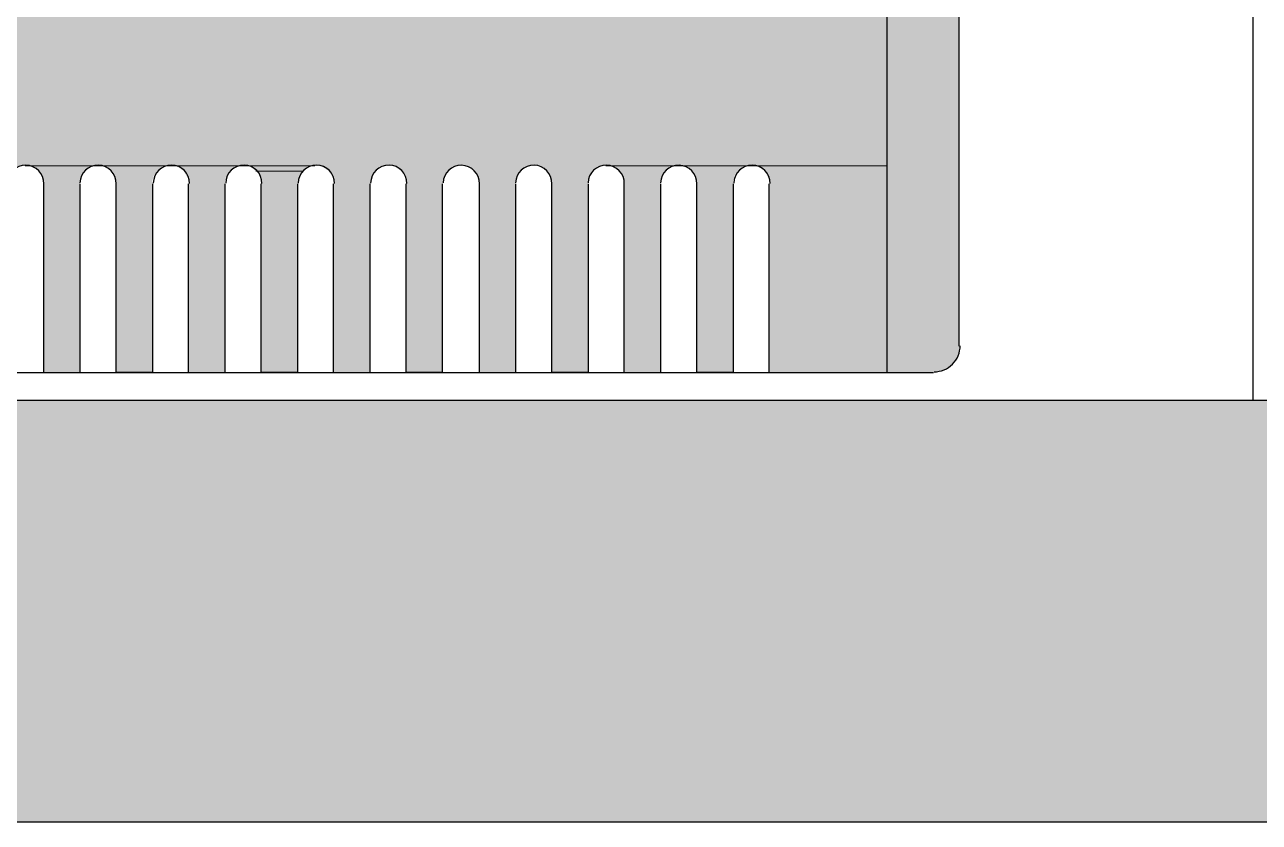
# Model space of a CAD drawing. Header units: millimetres. Extents: x -695119 to 412940, y -249585 to 622758.
# Drawn here: x 17.887 to 19.051, y 6.082 to 6.835 of the extents above; entities that cross this region are included whole.
import ezdxf

# ---------------------------------------------------------------- set-up
doc = ezdxf.new("R2010")
doc.units = ezdxf.units.MM
doc.layers.add('PDF _(АР) Текст', color=7, linetype='Continuous')
doc.layers.add('PDF _0', color=7, linetype='Continuous', lineweight=9)

msp = doc.modelspace()

# ---------------------------------------------------------------- linework, layer by layer
at = {"layer": 'PDF _(АР) Текст', "lineweight": 25}
for points in [[(19.0449, 11.6093), (19.0449, 6.4805)], [(18.6998, 7.5498), (18.6998, 6.5064)], [(18.7682, 6.5314), (18.7682, 7.5256)], [(17.9389, 6.6847), (17.9389, 6.5064)], [(18.0414, 6.5064), (18.0414, 6.6847)], [(18.0756, 6.6847), (18.0756, 6.5064)], [(18.144, 6.6847), (18.144, 6.5064), (18.1098, 6.5064), (18.1098, 6.6847)], [(18.1781, 6.5064), (18.1781, 6.6847)], [(18.2123, 6.6847), (18.2123, 6.5064)], [(18.2806, 6.6847), (18.2806, 6.5064), (18.2465, 6.5064), (18.2465, 6.6847)], [(18.3498, 6.6847), (18.3498, 6.5064)], [(18.4865, 6.6847), (18.4865, 6.5064)], [(18.589, 6.5064), (18.589, 6.6847)], [(15.9738, 6.5064), (18.744, 6.5064)]]:
    msp.add_lwpolyline(points, dxfattribs=at)
for points in [[(17.9048, 6.5064), (17.9048, 6.6847, 0.999987), (17.8706, 6.6854)], [(18.0073, 6.6847), (18.0073, 6.5064), (17.9731, 6.5064), (17.9731, 6.6847, 0.999987), (17.9389, 6.6854)], [(18.3156, 6.5064), (18.3156, 6.6847, 0.999987), (18.2815, 6.6854)], [(18.4181, 6.6847), (18.4181, 6.5064), (18.384, 6.5064), (18.384, 6.6847, 0.999987), (18.3498, 6.6854)], [(18.4523, 6.5064), (18.4523, 6.6847, 0.999987), (18.4181, 6.6854)], [(18.5548, 6.6847), (18.5548, 6.5064), (18.5206, 6.5064), (18.5206, 6.6847, 0.999987), (18.4865, 6.6854)]]:
    msp.add_lwpolyline(points, format="xyb", dxfattribs=at)
msp.add_lwpolyline([(14.8537, 6.4805), (19.9099, 6.4805), (19.9099, 6.0822), (14.8537, 6.0822)], close=True, dxfattribs=at)
for centre, radius, start, end in [((18.0252, 6.6851), 0.0171, 359.202, 179.2005), ((18.0935, 6.6851), 0.0171, 359.202, 179.2005), ((18.1619, 6.6851), 0.0171, 359.202, 179.2005), ((18.2302, 6.6851), 0.0171, 359.202, 179.2005), ((18.5727, 6.6851), 0.0171, 359.202, 179.2005), ((18.7444, 6.5318), 0.0246, 269.9992, 0.0008)]:
    msp.add_arc(centre, radius, start, end, dxfattribs=at)
at = {"layer": 'PDF _0', "color": 9, "lineweight": 0, "true_color": 0xc6c7ca}
for points in [[(18.0239, 6.7014), (17.8873, 6.7014), (18.0239, 6.7014)], [(18.1606, 6.7014), (18.0239, 6.7014), (18.1606, 6.7014)], [(18.1573, 6.7014), (18.0964, 6.7014), (18.1573, 6.7014)], [(18.149, 6.6964), (18.1048, 6.6964), (18.149, 6.6964)], [(18.5715, 6.7014), (18.4348, 6.7014), (18.5715, 6.7014)], [(18.6998, 6.7014), (18.5715, 6.7014), (18.6998, 6.7014)], [(18.6998, 6.7014), (18.5723, 6.7014), (18.6998, 6.7014)]]:
    msp.add_lwpolyline(points, dxfattribs=at)
at = {"layer": 'PDF _0', "color": 252, "lineweight": 30, "true_color": 0x989898}
msp.add_lwpolyline([(14.8537, 6.4805), (19.9099, 6.4805), (19.9099, 6.0822), (14.8537, 6.0822)], close=True, dxfattribs=at)
at = {"layer": 'PDF _0', "color": 9, "lineweight": 15, "true_color": 0xc6c7ca, "transparency": 33554559}
for points in [[(18.6998, 7.1864), (16.0179, 7.1864), (18.6998, 6.7014)], [(16.0179, 7.1864), (18.6998, 6.7014), (16.0179, 6.7014)], [(18.7682, 7.1864), (18.6998, 7.1864), (18.7682, 6.7014)], [(18.6998, 7.1864), (18.7682, 6.7014), (18.6998, 6.7014)], [(17.8864, 6.7014), (16.0179, 6.7014), (17.8873, 6.7014)], [(17.8873, 6.7014), (18.0239, 6.7014), (17.8881, 6.7014)], [(17.9539, 6.7014), (17.9539, 6.7014), (17.8881, 6.7014)], [(17.9539, 6.7014), (17.8881, 6.7014), (17.9573, 6.7014)], [(17.9539, 6.7014), (17.8881, 6.7014), (17.9531, 6.7014)], [(17.8881, 6.7014), (17.9531, 6.7014), (17.8906, 6.7014)], [(17.9531, 6.7014), (17.8906, 6.7014), (17.9506, 6.7014)], [(17.8906, 6.7014), (17.9506, 6.7014), (17.8923, 6.7014)], [(17.9506, 6.7014), (17.8923, 6.7014), (17.9498, 6.7005)], [(17.8923, 6.7014), (17.9498, 6.7005), (17.8939, 6.7005)], [(17.9498, 6.7005), (17.8939, 6.7005), (17.9481, 6.6997)], [(17.8939, 6.7005), (17.9481, 6.6997), (17.8948, 6.6997)], [(17.9481, 6.6997), (17.8948, 6.6997), (17.9464, 6.6989)], [(17.8948, 6.6997), (17.9464, 6.6989), (17.8964, 6.6989)], [(17.9464, 6.6989), (17.8964, 6.6989), (17.9456, 6.698)], [(17.8964, 6.6989), (17.9456, 6.698), (17.8981, 6.698)], [(17.9456, 6.698), (17.8981, 6.698), (17.9439, 6.6972)], [(17.8981, 6.698), (17.9439, 6.6972), (17.8998, 6.6972)], [(17.9439, 6.6972), (17.8998, 6.6972), (17.9431, 6.6955)], [(17.8998, 6.6972), (17.9431, 6.6955), (17.9006, 6.6955)], [(17.9431, 6.6955), (17.9006, 6.6955), (17.9423, 6.6947)], [(17.9006, 6.6955), (17.9423, 6.6947), (17.9014, 6.6947)], [(17.9423, 6.6947), (17.9014, 6.6947), (17.9414, 6.693)], [(17.9014, 6.6947), (17.9414, 6.693), (17.9023, 6.693)], [(18.0239, 6.7014), (17.9573, 6.7014), (18.0206, 6.7014)], [(17.9573, 6.7014), (18.0206, 6.7014), (17.9589, 6.7014)], [(18.0206, 6.7014), (17.9589, 6.7014), (18.0198, 6.7014)], [(17.9589, 6.7014), (18.0198, 6.7014), (17.9606, 6.7014)], [(18.0198, 6.7014), (17.9606, 6.7014), (18.0173, 6.7005)], [(17.9606, 6.7014), (18.0173, 6.7005), (17.9623, 6.7005)], [(18.0173, 6.7005), (17.9623, 6.7005), (18.0173, 6.6997)], [(17.9623, 6.7005), (18.0173, 6.6997), (17.9631, 6.6997)], [(18.0173, 6.6997), (17.9631, 6.6997), (18.0148, 6.6989)], [(17.9631, 6.6997), (18.0148, 6.6989), (17.9656, 6.6989)], [(18.0148, 6.6989), (17.9656, 6.6989), (18.0139, 6.698)], [(17.9656, 6.6989), (18.0139, 6.698), (17.9664, 6.698)], [(18.0139, 6.698), (17.9664, 6.698), (18.0123, 6.6964)], [(17.9664, 6.698), (18.0123, 6.6964), (17.9681, 6.6964)], [(17.9681, 6.6964), (18.0123, 6.6964), (18.0123, 6.6964)], [(18.0123, 6.6964), (18.0123, 6.6964), (17.9681, 6.6964)], [(18.0123, 6.6964), (17.9681, 6.6964), (18.0098, 6.6939)], [(17.9681, 6.6964), (18.0098, 6.6939), (17.9706, 6.6939)], [(18.0239, 6.7014), (18.1606, 6.7014), (18.0248, 6.7014)], [(18.0939, 6.7014), (18.0248, 6.7014), (18.0906, 6.7014)], [(18.0248, 6.7014), (18.0906, 6.7014), (18.0256, 6.7014)], [(18.0906, 6.7014), (18.0256, 6.7014), (18.0898, 6.7014)], [(18.0256, 6.7014), (18.0898, 6.7014), (18.0273, 6.7014)], [(18.0898, 6.7014), (18.0273, 6.7014), (18.0881, 6.7014)], [(18.0273, 6.7014), (18.0881, 6.7014), (18.0289, 6.7014)], [(18.0881, 6.7014), (18.0289, 6.7014), (18.0864, 6.7005)], [(18.0289, 6.7014), (18.0864, 6.7005), (18.0306, 6.7005)], [(18.0864, 6.7005), (18.0306, 6.7005), (18.0848, 6.6997)], [(18.0306, 6.7005), (18.0848, 6.6997), (18.0323, 6.6997)], [(18.0848, 6.6997), (18.0323, 6.6997), (18.0839, 6.6989)], [(18.0323, 6.6997), (18.0839, 6.6989), (18.0339, 6.6989)], [(18.0839, 6.6989), (18.0339, 6.6989), (18.0823, 6.698)], [(18.0339, 6.6989), (18.0823, 6.698), (18.0348, 6.698)], [(18.0823, 6.698), (18.0348, 6.698), (18.0806, 6.6972)], [(18.0348, 6.698), (18.0806, 6.6972), (18.0364, 6.6972)], [(18.0806, 6.6972), (18.0364, 6.6972), (18.0798, 6.6955)], [(18.0364, 6.6972), (18.0798, 6.6955), (18.0373, 6.6955)], [(18.0798, 6.6955), (18.0373, 6.6955), (18.0789, 6.6947)], [(18.0373, 6.6955), (18.0789, 6.6947), (18.0381, 6.6947)], [(18.0789, 6.6947), (18.0381, 6.6947), (18.0781, 6.693)], [(18.0381, 6.6947), (18.0781, 6.693), (18.0389, 6.693)], [(18.1606, 6.7014), (18.0939, 6.7014), (18.1598, 6.7014)], [(18.0939, 6.7014), (18.1598, 6.7014), (18.0948, 6.7014)], [(18.1598, 6.7014), (18.0948, 6.7014), (18.1573, 6.7014)], [(18.0948, 6.7014), (18.1573, 6.7014), (18.0964, 6.7014)], [(18.0964, 6.7014), (18.1573, 6.7014), (18.0973, 6.7014)], [(18.1573, 6.7014), (18.0973, 6.7014), (18.1548, 6.7005)], [(18.0973, 6.7014), (18.1548, 6.7005), (18.0998, 6.7005)], [(18.1548, 6.7005), (18.0998, 6.7005), (18.154, 6.6997)], [(18.0998, 6.7005), (18.154, 6.6997), (18.1006, 6.6997)], [(18.154, 6.6997), (18.1006, 6.6997), (18.1515, 6.6989)], [(18.1006, 6.6997), (18.1515, 6.6989), (18.1023, 6.6989)], [(18.1515, 6.6989), (18.1023, 6.6989), (18.1515, 6.698)], [(18.1023, 6.6989), (18.1515, 6.698), (18.1031, 6.698)], [(18.1515, 6.698), (18.1031, 6.698), (18.149, 6.6964)], [(18.1031, 6.698), (18.149, 6.6964), (18.1048, 6.6964)], [(18.1048, 6.6964), (18.149, 6.6964), (18.1056, 6.6964)], [(18.149, 6.6964), (18.1056, 6.6964), (18.1473, 6.6939)], [(18.1056, 6.6964), (18.1473, 6.6939), (18.1073, 6.6939)], [(18.2981, 6.7014), (18.1606, 6.7014), (18.2973, 6.7014)], [(18.1606, 6.7014), (18.2973, 6.7014), (18.1615, 6.7014)], [(18.2306, 6.7014), (18.1615, 6.7014), (18.2281, 6.7014)], [(18.1615, 6.7014), (18.2281, 6.7014), (18.1623, 6.7014)], [(18.2281, 6.7014), (18.1623, 6.7014), (18.2273, 6.7014)], [(18.1623, 6.7014), (18.2273, 6.7014), (18.164, 6.7014)], [(18.2273, 6.7014), (18.164, 6.7014), (18.2248, 6.7014)], [(18.164, 6.7014), (18.2248, 6.7014), (18.1656, 6.7014)], [(18.2248, 6.7014), (18.1656, 6.7014), (18.224, 6.7005)], [(18.1656, 6.7014), (18.224, 6.7005), (18.1673, 6.7005)], [(18.224, 6.7005), (18.1673, 6.7005), (18.2215, 6.6997)], [(18.1673, 6.7005), (18.2215, 6.6997), (18.169, 6.6997)], [(18.2215, 6.6997), (18.169, 6.6997), (18.2206, 6.6989)], [(18.169, 6.6997), (18.2206, 6.6989), (18.1706, 6.6989)], [(18.2206, 6.6989), (18.1706, 6.6989), (18.219, 6.698)], [(18.1706, 6.6989), (18.219, 6.698), (18.1715, 6.698)], [(18.219, 6.698), (18.1715, 6.698), (18.2181, 6.6972)], [(18.1715, 6.698), (18.2181, 6.6972), (18.1731, 6.6972)], [(18.2181, 6.6972), (18.1731, 6.6972), (18.2173, 6.6955)], [(18.1731, 6.6972), (18.2173, 6.6955), (18.174, 6.6955)], [(18.2173, 6.6955), (18.174, 6.6955), (18.2156, 6.6947)], [(18.174, 6.6955), (18.2156, 6.6947), (18.1756, 6.6947)], [(18.2156, 6.6947), (18.1756, 6.6947), (18.2148, 6.693)], [(18.1756, 6.6947), (18.2148, 6.693), (18.1756, 6.693)], [(18.2973, 6.7014), (18.2306, 6.7014), (18.2948, 6.7014)], [(18.2306, 6.7014), (18.2948, 6.7014), (18.2331, 6.7014)], [(18.2948, 6.7014), (18.2331, 6.7014), (18.294, 6.7014)], [(18.2331, 6.7014), (18.294, 6.7014), (18.234, 6.7014)], [(18.294, 6.7014), (18.234, 6.7014), (18.2915, 6.7005)], [(18.234, 6.7014), (18.2915, 6.7005), (18.2365, 6.7005)], [(18.2915, 6.7005), (18.2365, 6.7005), (18.2906, 6.6997)], [(18.2365, 6.7005), (18.2906, 6.6997), (18.2373, 6.6997)], [(18.2906, 6.6997), (18.2373, 6.6997), (18.2881, 6.6989)], [(18.2373, 6.6997), (18.2881, 6.6989), (18.239, 6.6989)], [(18.2881, 6.6989), (18.239, 6.6989), (18.2881, 6.698)], [(18.239, 6.6989), (18.2881, 6.698), (18.2398, 6.698)], [(18.2881, 6.698), (18.2398, 6.698), (18.2856, 6.6964)], [(18.2398, 6.698), (18.2856, 6.6964), (18.2423, 6.6964)], [(18.2423, 6.6964), (18.2856, 6.6964), (18.2856, 6.6964)], [(18.2856, 6.6964), (18.2856, 6.6964), (18.2423, 6.6964)], [(18.2856, 6.6964), (18.2423, 6.6964), (18.284, 6.6939)], [(18.2423, 6.6964), (18.284, 6.6939), (18.244, 6.6939)], [(18.434, 6.7014), (18.434, 6.7014), (18.2981, 6.7014)], [(18.434, 6.7014), (18.2981, 6.7014), (18.4348, 6.7014)], [(18.3681, 6.7014), (18.2981, 6.7014), (18.3648, 6.7014)], [(18.2981, 6.7014), (18.3648, 6.7014), (18.299, 6.7014)], [(18.3648, 6.7014), (18.299, 6.7014), (18.364, 6.7014)], [(18.299, 6.7014), (18.364, 6.7014), (18.3015, 6.7014)], [(18.364, 6.7014), (18.3015, 6.7014), (18.3615, 6.7014)], [(18.3015, 6.7014), (18.3615, 6.7014), (18.3031, 6.7014)], [(18.3615, 6.7014), (18.3031, 6.7014), (18.3606, 6.7005)], [(18.3031, 6.7014), (18.3606, 6.7005), (18.3048, 6.7005)], [(18.3606, 6.7005), (18.3048, 6.7005), (18.359, 6.6997)], [(18.3048, 6.7005), (18.359, 6.6997), (18.3056, 6.6997)], [(18.359, 6.6997), (18.3056, 6.6997), (18.3573, 6.6989)], [(18.3056, 6.6997), (18.3573, 6.6989), (18.3073, 6.6989)], [(18.3573, 6.6989), (18.3073, 6.6989), (18.3565, 6.698)], [(18.3073, 6.6989), (18.3565, 6.698), (18.3081, 6.698)], [(18.3565, 6.698), (18.3081, 6.698), (18.3548, 6.6972)], [(18.3081, 6.698), (18.3548, 6.6972), (18.3098, 6.6972)], [(18.3548, 6.6972), (18.3098, 6.6972), (18.354, 6.6955)], [(18.3098, 6.6972), (18.354, 6.6955), (18.3106, 6.6955)], [(18.354, 6.6955), (18.3106, 6.6955), (18.3523, 6.6947)], [(18.3106, 6.6955), (18.3523, 6.6947), (18.3123, 6.6947)], [(18.3523, 6.6947), (18.3123, 6.6947), (18.3523, 6.693)], [(18.3123, 6.6947), (18.3523, 6.693), (18.3131, 6.693)], [(18.434, 6.7014), (18.3681, 6.7014), (18.4315, 6.7014)], [(18.3681, 6.7014), (18.4315, 6.7014), (18.3698, 6.7014)], [(18.4315, 6.7014), (18.3698, 6.7014), (18.4306, 6.7014)], [(18.3698, 6.7014), (18.4306, 6.7014), (18.3706, 6.7014)], [(18.4306, 6.7014), (18.3706, 6.7014), (18.4281, 6.7005)], [(18.3706, 6.7014), (18.4281, 6.7005), (18.3731, 6.7005)], [(18.4281, 6.7005), (18.3731, 6.7005), (18.4273, 6.6997)], [(18.3731, 6.7005), (18.4273, 6.6997), (18.374, 6.6997)], [(18.4273, 6.6997), (18.374, 6.6997), (18.4256, 6.6989)], [(18.374, 6.6997), (18.4256, 6.6989), (18.3765, 6.6989)], [(18.4256, 6.6989), (18.3765, 6.6989), (18.4248, 6.698)], [(18.3765, 6.6989), (18.4248, 6.698), (18.3765, 6.698)], [(18.4248, 6.698), (18.3765, 6.698), (18.4231, 6.6964)], [(18.3765, 6.698), (18.4231, 6.6964), (18.379, 6.6964)], [(18.4223, 6.6964), (18.4223, 6.6964), (18.379, 6.6964)], [(18.4223, 6.6964), (18.379, 6.6964), (18.4231, 6.6964)], [(18.4223, 6.6964), (18.379, 6.6964), (18.4206, 6.6939)], [(18.379, 6.6964), (18.4206, 6.6939), (18.3806, 6.6939)], [(18.4348, 6.7014), (18.5715, 6.7014), (18.4356, 6.7014)], [(18.5015, 6.7014), (18.5015, 6.7014), (18.4356, 6.7014)], [(18.5015, 6.7014), (18.4356, 6.7014), (18.5048, 6.7014)], [(18.5015, 6.7014), (18.4356, 6.7014), (18.5006, 6.7014)], [(18.4356, 6.7014), (18.5006, 6.7014), (18.4381, 6.7014)], [(18.5006, 6.7014), (18.4381, 6.7014), (18.4981, 6.7014)], [(18.4381, 6.7014), (18.4981, 6.7014), (18.4398, 6.7014)], [(18.4981, 6.7014), (18.4398, 6.7014), (18.4973, 6.7005)], [(18.4398, 6.7014), (18.4973, 6.7005), (18.4415, 6.7005)], [(18.4973, 6.7005), (18.4415, 6.7005), (18.4956, 6.6997)], [(18.4415, 6.7005), (18.4956, 6.6997), (18.4423, 6.6997)], [(18.4956, 6.6997), (18.4423, 6.6997), (18.494, 6.6989)], [(18.4423, 6.6997), (18.494, 6.6989), (18.444, 6.6989)], [(18.494, 6.6989), (18.444, 6.6989), (18.4931, 6.698)], [(18.444, 6.6989), (18.4931, 6.698), (18.4456, 6.698)], [(18.4931, 6.698), (18.4456, 6.698), (18.4915, 6.6972)], [(18.4456, 6.698), (18.4915, 6.6972), (18.4473, 6.6972)], [(18.4915, 6.6972), (18.4473, 6.6972), (18.4906, 6.6955)], [(18.4473, 6.6972), (18.4906, 6.6955), (18.4481, 6.6955)], [(18.4906, 6.6955), (18.4481, 6.6955), (18.4898, 6.6947)], [(18.4481, 6.6955), (18.4898, 6.6947), (18.449, 6.6947)], [(18.4898, 6.6947), (18.449, 6.6947), (18.489, 6.693)], [(18.449, 6.6947), (18.489, 6.693), (18.4498, 6.693)], [(18.5715, 6.7014), (18.5048, 6.7014), (18.5682, 6.7014)], [(18.5048, 6.7014), (18.5682, 6.7014), (18.5065, 6.7014)], [(18.5682, 6.7014), (18.5065, 6.7014), (18.5673, 6.7014)], [(18.5065, 6.7014), (18.5673, 6.7014), (18.5081, 6.7014)], [(18.5673, 6.7014), (18.5081, 6.7014), (18.5648, 6.7005)], [(18.5081, 6.7014), (18.5648, 6.7005), (18.5098, 6.7005)], [(18.5648, 6.7005), (18.5098, 6.7005), (18.5648, 6.6997)], [(18.5098, 6.7005), (18.5648, 6.6997), (18.5106, 6.6997)], [(18.5648, 6.6997), (18.5106, 6.6997), (18.5623, 6.6989)], [(18.5106, 6.6997), (18.5623, 6.6989), (18.5131, 6.6989)], [(18.5623, 6.6989), (18.5131, 6.6989), (18.5615, 6.698)], [(18.5131, 6.6989), (18.5615, 6.698), (18.514, 6.698)], [(18.5615, 6.698), (18.514, 6.698), (18.5598, 6.6964)], [(18.514, 6.698), (18.5598, 6.6964), (18.5156, 6.6964)], [(18.5156, 6.6964), (18.5598, 6.6964), (18.5598, 6.6964)], [(18.5598, 6.6964), (18.5598, 6.6964), (18.5156, 6.6964)], [(18.5598, 6.6964), (18.5156, 6.6964), (18.5573, 6.6939)], [(18.5156, 6.6964), (18.5573, 6.6939), (18.5181, 6.6939)], [(18.5715, 6.7014), (18.6998, 6.7014), (18.5723, 6.7014)], [(18.5723, 6.7014), (18.6998, 6.7014), (18.5748, 6.7014)], [(18.6998, 6.7014), (18.5748, 6.7014), (18.6998, 6.7005)], [(18.5748, 6.7014), (18.6998, 6.7005), (18.5782, 6.7005)], [(18.6998, 6.7005), (18.5782, 6.7005), (18.6998, 6.6989)], [(18.5782, 6.7005), (18.6998, 6.6989), (18.5815, 6.6989)], [(18.6998, 6.6989), (18.5815, 6.6989), (18.6998, 6.6972)], [(18.5815, 6.6989), (18.6998, 6.6972), (18.584, 6.6972)], [(18.6998, 6.6972), (18.584, 6.6972), (18.6998, 6.6947)], [(18.584, 6.6972), (18.6998, 6.6947), (18.5857, 6.6947)], [(18.6998, 6.6947), (18.5857, 6.6947), (18.6998, 6.6914)], [(18.5857, 6.6947), (18.6998, 6.6914), (18.5873, 6.6914)], [(18.7682, 6.7014), (18.6998, 6.7014), (18.7682, 6.5314)], [(18.6998, 6.7014), (18.7682, 6.5314), (18.6998, 6.5314)], [(17.9414, 6.693), (17.9023, 6.693), (17.9406, 6.6914)], [(17.9023, 6.693), (17.9406, 6.6914), (17.9031, 6.6914)], [(17.9406, 6.6914), (17.9031, 6.6914), (17.9398, 6.6905)], [(17.9031, 6.6914), (17.9398, 6.6905), (17.9031, 6.6905)], [(17.9398, 6.6905), (17.9031, 6.6905), (17.9389, 6.688)], [(17.9031, 6.6905), (17.9389, 6.688), (17.9039, 6.688)], [(17.9389, 6.688), (17.9039, 6.688), (17.9389, 6.6872)], [(17.9039, 6.688), (17.9389, 6.6872), (17.9039, 6.6872)], [(17.9389, 6.6872), (17.9039, 6.6872), (17.9389, 6.6847)], [(17.9039, 6.6872), (17.9389, 6.6847), (17.9048, 6.6847)], [(17.9048, 6.6847), (17.9389, 6.6847), (17.9389, 6.6847)], [(17.9389, 6.6847), (17.9389, 6.6847), (17.9048, 6.6847)], [(17.9389, 6.6847), (17.9048, 6.6847), (17.9389, 6.5064)], [(17.9048, 6.6847), (17.9389, 6.5064), (17.9048, 6.5064)], [(17.9706, 6.6939), (18.0098, 6.6939), (18.0098, 6.6939)], [(18.0098, 6.6939), (18.0098, 6.6939), (17.9706, 6.6939)], [(18.0098, 6.6939), (17.9706, 6.6939), (18.0081, 6.6914)], [(17.9706, 6.6939), (18.0081, 6.6914), (17.9714, 6.6914)], [(18.0081, 6.6914), (17.9714, 6.6914), (18.0081, 6.6905)], [(17.9714, 6.6914), (18.0081, 6.6905), (17.9714, 6.6905)], [(18.0081, 6.6905), (17.9714, 6.6905), (18.0073, 6.688)], [(17.9714, 6.6905), (18.0073, 6.688), (17.9731, 6.688)], [(17.9731, 6.688), (18.0073, 6.688), (18.0073, 6.688)], [(18.0073, 6.688), (18.0073, 6.688), (17.9731, 6.688)], [(18.0073, 6.688), (17.9731, 6.688), (18.0073, 6.6847)], [(17.9731, 6.688), (18.0073, 6.6847), (17.9731, 6.6847)], [(17.9731, 6.6847), (18.0073, 6.6847), (18.0073, 6.6847)], [(18.0073, 6.6847), (18.0073, 6.6847), (17.9731, 6.6847)], [(18.0073, 6.6847), (17.9731, 6.6847), (18.0073, 6.5064)], [(17.9731, 6.6847), (18.0073, 6.5064), (17.9731, 6.5064)], [(18.0781, 6.693), (18.0389, 6.693), (18.0773, 6.6914)], [(18.0389, 6.693), (18.0773, 6.6914), (18.0398, 6.6914)], [(18.0773, 6.6914), (18.0398, 6.6914), (18.0764, 6.6905)], [(18.0398, 6.6914), (18.0764, 6.6905), (18.0406, 6.6905)], [(18.0764, 6.6905), (18.0406, 6.6905), (18.0764, 6.688)], [(18.0406, 6.6905), (18.0764, 6.688), (18.0414, 6.688)], [(18.0764, 6.688), (18.0414, 6.688), (18.0756, 6.6872)], [(18.0414, 6.688), (18.0756, 6.6872), (18.0414, 6.6872)], [(18.0756, 6.6872), (18.0414, 6.6872), (18.0756, 6.6847)], [(18.0414, 6.6872), (18.0756, 6.6847), (18.0414, 6.6847)], [(18.0414, 6.6847), (18.0756, 6.6847), (18.0756, 6.6847)], [(18.0756, 6.6847), (18.0756, 6.6847), (18.0414, 6.6847)], [(18.0756, 6.6847), (18.0414, 6.6847), (18.0756, 6.5064)], [(18.0414, 6.6847), (18.0756, 6.5064), (18.0414, 6.5064)], [(18.1465, 6.6939), (18.1465, 6.6939), (18.1073, 6.6939)], [(18.1465, 6.6939), (18.1073, 6.6939), (18.1473, 6.6939)], [(18.1465, 6.6939), (18.1073, 6.6939), (18.1456, 6.6914)], [(18.1073, 6.6939), (18.1456, 6.6914), (18.1089, 6.6914)], [(18.1456, 6.6914), (18.1089, 6.6914), (18.1456, 6.6905)], [(18.1089, 6.6914), (18.1456, 6.6905), (18.1089, 6.6905)], [(18.1456, 6.6905), (18.1089, 6.6905), (18.1448, 6.688)], [(18.1089, 6.6905), (18.1448, 6.688), (18.1098, 6.688)], [(18.1098, 6.688), (18.1448, 6.688), (18.1448, 6.688)], [(18.1448, 6.688), (18.1448, 6.688), (18.1098, 6.688)], [(18.1448, 6.688), (18.1098, 6.688), (18.144, 6.6847)], [(18.1098, 6.688), (18.144, 6.6847), (18.1098, 6.6847)], [(18.1098, 6.6847), (18.144, 6.6847), (18.144, 6.6847)], [(18.144, 6.6847), (18.144, 6.6847), (18.1098, 6.6847)], [(18.144, 6.6847), (18.1098, 6.6847), (18.144, 6.5064)], [(18.1098, 6.6847), (18.144, 6.5064), (18.1098, 6.5064)], [(18.2148, 6.693), (18.1756, 6.693), (18.214, 6.6914)], [(18.1756, 6.693), (18.214, 6.6914), (18.1773, 6.6914)], [(18.214, 6.6914), (18.1773, 6.6914), (18.214, 6.6905)], [(18.1773, 6.6914), (18.214, 6.6905), (18.1773, 6.6905)], [(18.214, 6.6905), (18.1773, 6.6905), (18.2131, 6.688)], [(18.1773, 6.6905), (18.2131, 6.688), (18.1781, 6.688)], [(18.2131, 6.688), (18.1781, 6.688), (18.2131, 6.6872)], [(18.1781, 6.688), (18.2131, 6.6872), (18.1781, 6.6872)], [(18.2131, 6.6872), (18.1781, 6.6872), (18.2123, 6.6847)], [(18.1781, 6.6872), (18.2123, 6.6847), (18.1781, 6.6847)], [(18.1781, 6.6847), (18.2123, 6.6847), (18.2123, 6.6847)], [(18.2123, 6.6847), (18.2123, 6.6847), (18.1781, 6.6847)], [(18.2123, 6.6847), (18.1781, 6.6847), (18.2123, 6.5064)], [(18.1781, 6.6847), (18.2123, 6.5064), (18.1781, 6.5064)], [(18.244, 6.6939), (18.284, 6.6939), (18.284, 6.6939)], [(18.284, 6.6939), (18.284, 6.6939), (18.244, 6.6939)], [(18.284, 6.6939), (18.244, 6.6939), (18.2823, 6.6914)], [(18.244, 6.6939), (18.2823, 6.6914), (18.2456, 6.6914)], [(18.2823, 6.6914), (18.2456, 6.6914), (18.2823, 6.6905)], [(18.2456, 6.6914), (18.2823, 6.6905), (18.2456, 6.6905)], [(18.2823, 6.6905), (18.2456, 6.6905), (18.2815, 6.688)], [(18.2456, 6.6905), (18.2815, 6.688), (18.2465, 6.688)], [(18.2465, 6.688), (18.2815, 6.688), (18.2815, 6.688)], [(18.2815, 6.688), (18.2815, 6.688), (18.2465, 6.688)], [(18.2815, 6.688), (18.2465, 6.688), (18.2815, 6.6847)], [(18.2465, 6.688), (18.2815, 6.6847), (18.2465, 6.6847)], [(18.2806, 6.6847), (18.2806, 6.6847), (18.2465, 6.6847)], [(18.2806, 6.6847), (18.2465, 6.6847), (18.2815, 6.6847)], [(18.2806, 6.6847), (18.2465, 6.6847), (18.2806, 6.5064)], [(18.2465, 6.6847), (18.2806, 6.5064), (18.2465, 6.5064)], [(18.3523, 6.693), (18.3131, 6.693), (18.3506, 6.6914)], [(18.3131, 6.693), (18.3506, 6.6914), (18.314, 6.6914)], [(18.3506, 6.6914), (18.314, 6.6914), (18.3506, 6.6905)], [(18.314, 6.6914), (18.3506, 6.6905), (18.314, 6.6905)], [(18.3506, 6.6905), (18.314, 6.6905), (18.3498, 6.688)], [(18.314, 6.6905), (18.3498, 6.688), (18.3148, 6.688)], [(18.3498, 6.688), (18.3148, 6.688), (18.3498, 6.6872)], [(18.3148, 6.688), (18.3498, 6.6872), (18.3148, 6.6872)], [(18.3498, 6.6872), (18.3148, 6.6872), (18.3498, 6.6847)], [(18.3148, 6.6872), (18.3498, 6.6847), (18.3156, 6.6847)], [(18.3156, 6.6847), (18.3498, 6.6847), (18.3498, 6.6847)], [(18.3498, 6.6847), (18.3498, 6.6847), (18.3156, 6.6847)], [(18.3498, 6.6847), (18.3156, 6.6847), (18.3498, 6.5064)], [(18.3156, 6.6847), (18.3498, 6.5064), (18.3156, 6.5064)], [(18.3806, 6.6939), (18.4206, 6.6939), (18.4206, 6.6939)], [(18.4206, 6.6939), (18.4206, 6.6939), (18.3806, 6.6939)], [(18.4206, 6.6939), (18.3806, 6.6939), (18.419, 6.6914)], [(18.3806, 6.6939), (18.419, 6.6914), (18.3823, 6.6914)], [(18.419, 6.6914), (18.3823, 6.6914), (18.419, 6.6905)], [(18.3823, 6.6914), (18.419, 6.6905), (18.3823, 6.6905)], [(18.419, 6.6905), (18.3823, 6.6905), (18.4181, 6.688)], [(18.3823, 6.6905), (18.4181, 6.688), (18.3831, 6.688)], [(18.3831, 6.688), (18.4181, 6.688), (18.4181, 6.688)], [(18.4181, 6.688), (18.4181, 6.688), (18.3831, 6.688)], [(18.4181, 6.688), (18.3831, 6.688), (18.4181, 6.6847)], [(18.3831, 6.688), (18.4181, 6.6847), (18.384, 6.6847)], [(18.384, 6.6847), (18.4181, 6.6847), (18.4181, 6.6847)], [(18.4181, 6.6847), (18.4181, 6.6847), (18.384, 6.6847)], [(18.4181, 6.6847), (18.384, 6.6847), (18.4181, 6.5064)], [(18.384, 6.6847), (18.4181, 6.5064), (18.384, 6.5064)], [(18.489, 6.693), (18.4498, 6.693), (18.4881, 6.6914)], [(18.4498, 6.693), (18.4881, 6.6914), (18.4506, 6.6914)], [(18.4881, 6.6914), (18.4506, 6.6914), (18.4873, 6.6905)], [(18.4506, 6.6914), (18.4873, 6.6905), (18.4506, 6.6905)], [(18.4873, 6.6905), (18.4506, 6.6905), (18.4865, 6.688)], [(18.4506, 6.6905), (18.4865, 6.688), (18.4515, 6.688)], [(18.4865, 6.688), (18.4515, 6.688), (18.4865, 6.6872)], [(18.4515, 6.688), (18.4865, 6.6872), (18.4515, 6.6872)], [(18.4865, 6.6872), (18.4515, 6.6872), (18.4865, 6.6847)], [(18.4515, 6.6872), (18.4865, 6.6847), (18.4523, 6.6847)], [(18.4523, 6.6847), (18.4865, 6.6847), (18.4865, 6.6847)], [(18.4865, 6.6847), (18.4865, 6.6847), (18.4523, 6.6847)], [(18.4865, 6.6847), (18.4523, 6.6847), (18.4865, 6.5064)], [(18.4523, 6.6847), (18.4865, 6.5064), (18.4523, 6.5064)], [(18.5181, 6.6939), (18.5573, 6.6939), (18.5573, 6.6939)], [(18.5573, 6.6939), (18.5573, 6.6939), (18.5181, 6.6939)], [(18.5573, 6.6939), (18.5181, 6.6939), (18.5557, 6.6914)], [(18.5181, 6.6939), (18.5557, 6.6914), (18.519, 6.6914)], [(18.5557, 6.6914), (18.519, 6.6914), (18.5557, 6.6905)], [(18.519, 6.6914), (18.5557, 6.6905), (18.519, 6.6905)], [(18.5557, 6.6905), (18.519, 6.6905), (18.5548, 6.688)], [(18.519, 6.6905), (18.5548, 6.688), (18.5206, 6.688)], [(18.5206, 6.688), (18.5548, 6.688), (18.5548, 6.688)], [(18.5548, 6.688), (18.5548, 6.688), (18.5206, 6.688)], [(18.5548, 6.688), (18.5206, 6.688), (18.5548, 6.6847)], [(18.5206, 6.688), (18.5548, 6.6847), (18.5206, 6.6847)], [(18.5206, 6.6847), (18.5548, 6.6847), (18.5548, 6.6847)], [(18.5548, 6.6847), (18.5548, 6.6847), (18.5206, 6.6847)], [(18.5548, 6.6847), (18.5206, 6.6847), (18.5548, 6.5064)], [(18.5206, 6.6847), (18.5548, 6.5064), (18.5206, 6.5064)], [(18.6998, 6.6914), (18.5873, 6.6914), (18.6998, 6.688)], [(18.5873, 6.6914), (18.6998, 6.688), (18.589, 6.688)], [(18.6998, 6.688), (18.589, 6.688), (18.6998, 6.6847)], [(18.589, 6.688), (18.6998, 6.6847), (18.589, 6.6847)], [(18.6998, 6.6847), (18.589, 6.6847), (18.6998, 6.5064)], [(18.589, 6.6847), (18.6998, 6.5064), (18.589, 6.5064)], [(18.7682, 6.5314), (18.6998, 6.5314), (18.7682, 6.5264)], [(18.6998, 6.5314), (18.7682, 6.5264), (18.6998, 6.5264)], [(18.7682, 6.5264), (18.6998, 6.5264), (18.7665, 6.5214)], [(18.6998, 6.5264), (18.7665, 6.5214), (18.6998, 6.5214)], [(18.7665, 6.5214), (18.6998, 6.5214), (18.764, 6.5172)], [(18.6998, 6.5214), (18.764, 6.5172), (18.6998, 6.5172)], [(18.764, 6.5172), (18.6998, 6.5172), (18.7615, 6.5139)], [(18.6998, 6.5172), (18.7615, 6.5139), (18.6998, 6.5139)], [(18.7615, 6.5139), (18.6998, 6.5139), (18.7573, 6.5105)], [(18.6998, 6.5139), (18.7573, 6.5105), (18.6998, 6.5105)], [(18.7573, 6.5105), (18.6998, 6.5105), (18.7532, 6.5089)], [(18.6998, 6.5105), (18.7532, 6.5089), (18.6998, 6.5089)], [(18.7532, 6.5089), (18.6998, 6.5089), (18.749, 6.5072)], [(18.6998, 6.5089), (18.749, 6.5072), (18.6998, 6.5072)], [(18.749, 6.5072), (18.6998, 6.5072), (18.744, 6.5064)], [(18.6998, 6.5072), (18.744, 6.5064), (18.6998, 6.5064)], [(19.4674, 6.4805), (14.8537, 6.4805), (19.4674, 6.0822)], [(14.8537, 6.4805), (19.4674, 6.0822), (14.8537, 6.0822)]]:
    msp.add_solid(points, dxfattribs=at)

doc.saveas('drawing.dxf')
